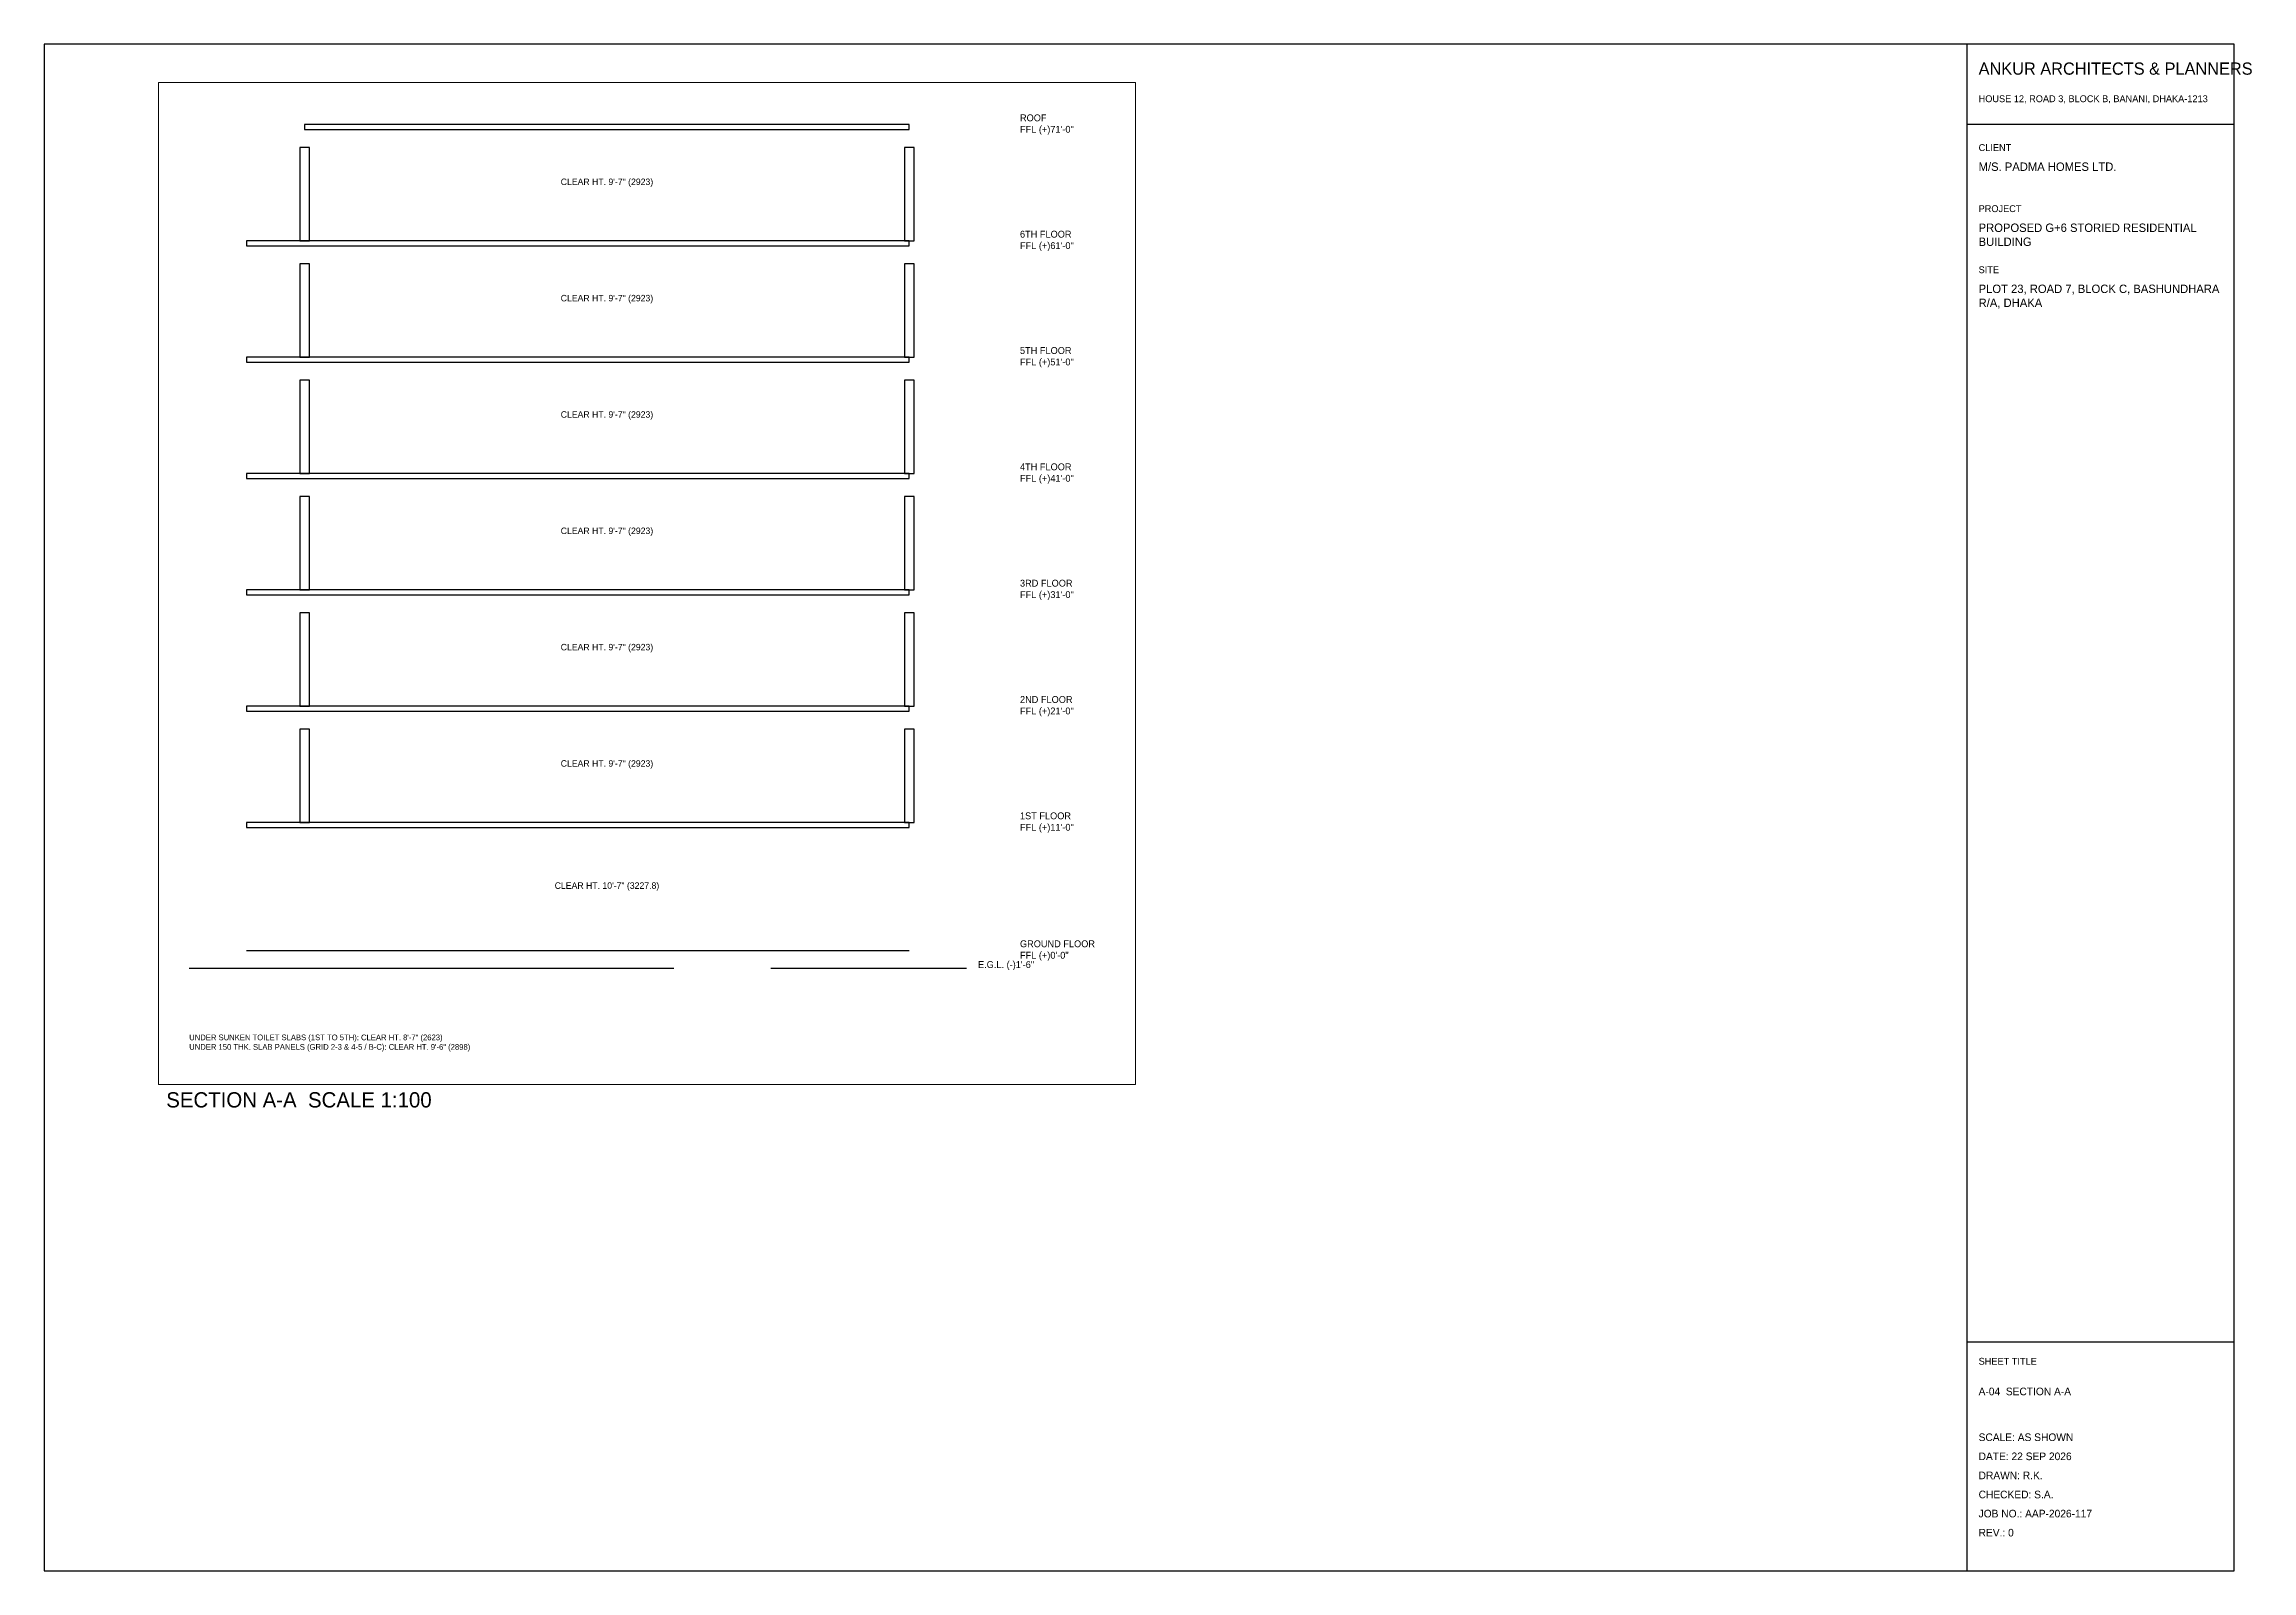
# Paper-space layout 'A-04 SECTION A-A' of a CAD drawing. Header units: millimetres. Extents: x 10 to 589, y 10 to 410.
# The model-space entities are those that its viewports show. They can reach past a viewport. Long polylines and large blocks are cut down to what shows.
import ezdxf

# ---------------------------------------------------------------- set-up
doc = ezdxf.new("R2010")
doc.units = ezdxf.units.MM
doc.linetypes.add('DASHED', pattern=[1.524, 1.27, -0.254])
for name, color, linetype in [('A-LEVEL', 2, 'Continuous'), ('A-SECT', 7, 'Continuous'), ('A-TEXT', 7, 'Continuous'), ('A-TITLE', 7, 'Continuous')]:
    doc.layers.add(name, color=color, linetype=linetype)

msp = doc.modelspace()

# ---------------------------------------------------------------- linework, layer by layer
at = {"layer": 'A-SECT'}
msp.add_line((298476, -100000), (315849.6, -100000), dxfattribs=at)
at = {"layer": 'A-SECT', "linetype": 'DASHED'}
msp.add_line((296976, -100457.2), (317349.6, -100457.2), dxfattribs=at)
at = {"layer": 'A-SECT'}
for points in [[(300000, -78484.2), (315849.6, -78484.2), (315849.6, -78359.2), (300000, -78359.2)], [(299875, -81407.2), (300125, -81407.2), (300125, -78959.2), (299875, -78959.2)], [(315724.6, -81407.2), (315974.6, -81407.2), (315974.6, -78959.2), (315724.6, -78959.2)], [(298476, -81532.2), (315849.6, -81532.2), (315849.6, -81407.2), (298476, -81407.2)], [(299875, -84455.2), (300125, -84455.2), (300125, -82007.2), (299875, -82007.2)], [(315724.6, -84455.2), (315974.6, -84455.2), (315974.6, -82007.2), (315724.6, -82007.2)], [(298476, -84580.2), (315849.6, -84580.2), (315849.6, -84455.2), (298476, -84455.2)], [(299875, -87503.2), (300125, -87503.2), (300125, -85055.2), (299875, -85055.2)], [(315724.6, -87503.2), (315974.6, -87503.2), (315974.6, -85055.2), (315724.6, -85055.2)], [(298476, -87628.2), (315849.6, -87628.2), (315849.6, -87503.2), (298476, -87503.2)], [(299875, -90551.2), (300125, -90551.2), (300125, -88103.2), (299875, -88103.2)], [(315724.6, -90551.2), (315974.6, -90551.2), (315974.6, -88103.2), (315724.6, -88103.2)], [(298476, -90676.2), (315849.6, -90676.2), (315849.6, -90551.2), (298476, -90551.2)], [(299875, -93599.2), (300125, -93599.2), (300125, -91151.2), (299875, -91151.2)], [(315724.6, -93599.2), (315974.6, -93599.2), (315974.6, -91151.2), (315724.6, -91151.2)], [(298476, -93724.2), (315849.6, -93724.2), (315849.6, -93599.2), (298476, -93599.2)], [(299875, -96647.2), (300125, -96647.2), (300125, -94199.2), (299875, -94199.2)], [(315724.6, -96647.2), (315974.6, -96647.2), (315974.6, -94199.2), (315724.6, -94199.2)], [(298476, -96772.2), (315849.6, -96772.2), (315849.6, -96647.2), (298476, -96647.2)]]:
    msp.add_lwpolyline(points, close=True, dxfattribs=at)

# ---------------------------------------------------------------- texts
at = {"layer": 'A-LEVEL'}
msp.add_text('E.G.L. (-)1\'-6"', height=180, dxfattribs=at).set_placement((317649.6, -100457.2))
at = {"layer": 'A-LEVEL', "char_height": 180, "attachment_point": 4}
for s, insert in [('ROOF\\PFFL (+)71\'-0"', (318749.6, -78359.2)), ('6TH FLOOR\\PFFL (+)61\'-0"', (318749.6, -81407.2)), ('5TH FLOOR\\PFFL (+)51\'-0"', (318749.6, -84455.2)), ('4TH FLOOR\\PFFL (+)41\'-0"', (318749.6, -87503.2)), ('3RD FLOOR\\PFFL (+)31\'-0"', (318749.6, -90551.2)), ('2ND FLOOR\\PFFL (+)21\'-0"', (318749.6, -93599.2)), ('1ST FLOOR\\PFFL (+)11\'-0"', (318749.6, -96647.2)), ('GROUND FLOOR\\PFFL (+)0\'-0"', (318749.6, -100000))]:
    msp.add_mtext(s, dxfattribs=dict(at, insert=insert))
at = {"layer": 'A-TEXT'}
for s, insert, char_height, attachment_point in [('CLEAR HT. 9\'-7" (2923)', (307924.8, -79883.2), 170, 5), ('CLEAR HT. 9\'-7" (2923)', (307924.8, -82931.2), 170, 5), ('CLEAR HT. 9\'-7" (2923)', (307924.8, -85979.2), 170, 5), ('CLEAR HT. 9\'-7" (2923)', (307924.8, -89027.2), 170, 5), ('CLEAR HT. 9\'-7" (2923)', (307924.8, -92075.2), 170, 5), ('CLEAR HT. 9\'-7" (2923)', (307924.8, -95123.2), 170, 5), ('CLEAR HT. 10\'-7" (3227.8)', (307924.8, -98323.6), 170, 5), ('UNDER SUNKEN TOILET SLABS (1ST TO 5TH): CLEAR HT. 8\'-7" (2623)\\PUNDER 150 THK. SLAB PANELS (GRID 2-3 & 4-5 / B-C): CLEAR HT. 9\'-6" (2898)', (296976, -102200), 150, 1)]:
    msp.add_mtext(s, dxfattribs=dict(at, insert=insert, char_height=char_height, attachment_point=attachment_point))

psp = doc.layouts.new('A-04 SECTION A-A')

# ---------------------------------------------------------------- linework, layer by layer
at = {"layer": 'A-TITLE'}
for p, q in [((514, 10), (514, 410)), ((514, 389), (584, 389)), ((514, 70), (584, 70))]:
    psp.add_line(p, q, dxfattribs=at)
psp.add_lwpolyline([(10, 10), (584, 10), (584, 410), (10, 410)], close=True, dxfattribs=at)

# ---------------------------------------------------------------- texts
for s, height, p in [('ANKUR ARCHITECTS & PLANNERS', 3.2, (517, 402)), ('HOUSE 12, ROAD 3, BLOCK B, BANANI, DHAKA-1213', 1.8, (517, 394.8)), ('CLIENT', 1.8, (517, 382)), ('PROJECT', 1.8, (517, 366)), ('SITE', 1.8, (517, 350)), ('SECTION A-A  SCALE 1:100', 4, (42, 131.4)), ('SHEET TITLE', 1.8, (517, 64)), ('A-04  SECTION A-A', 2, (517, 56)), ('SCALE: AS SHOWN', 2, (517, 44)), ('DATE: 22 SEP 2026', 2, (517, 39)), ('DRAWN: R.K.', 2, (517, 34)), ('CHECKED: S.A.', 2, (517, 29)), ('JOB NO.: AAP-2026-117', 2, (517, 24)), ('REV.: 0', 2, (517, 19))]:
    psp.add_text(s, height=height, dxfattribs=at).set_placement(p)
at = {"layer": 'A-TITLE', "char_height": 2.2, "width": 64, "attachment_point": 1}
for s, insert in [('M/S. PADMA HOMES LTD.', (517, 379)), ('PROPOSED G+6 STORIED RESIDENTIAL BUILDING', (517, 363)), ('PLOT 23, ROAD 7, BLOCK C, BASHUNDHARA R/A, DHAKA', (517, 347))]:
    psp.add_mtext(s, dxfattribs=dict(at, insert=insert))

# ---------------------------------------------------------------- viewports
at = {"layer": 'VIEWPORTS'}
psp.add_viewport(center=(168, 268.7), size=(256, 262.6), view_center_point=(308974.3, -90381.6), view_height=26260, dxfattribs=at)

doc.saveas('drawing.dxf')
